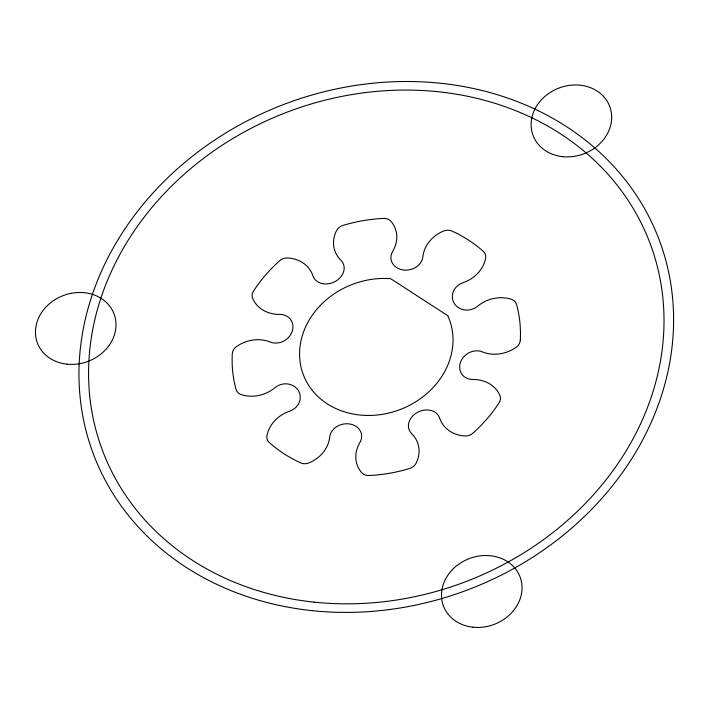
<?xml version="1.0" encoding="UTF-8"?>
<svg xmlns="http://www.w3.org/2000/svg" width="709" height="709" viewBox="0 0 709 709"><rect width="100%" height="100%" fill="white"/><g stroke="black" fill="none" stroke-linecap="round" stroke-linejoin="round"><path stroke-width="1.06" d="M447.787 315.7L390.686 278.708A78.061 66.983 -21 0 0 299.561 353.818A78.061 66.983 -21 0 0 390.375 412.656A78.061 66.983 -21 0 0 447.787 315.7M311.96 610.635A302.486 259.547 -21 0 0 659.84 241.636A302.486 259.547 -21 0 0 157.07 188.585A302.486 259.547 -21 0 0 311.96 610.635M314.034 602.127A292.728 251.181 -21 0 0 650.694 245.039A292.728 251.181 -21 0 0 164.142 193.699A292.728 251.181 -21 0 0 314.034 602.127M520.282 340.302A146.683 125.856 -21 0 0 516.56 304.533A9.758 8.375 -21 0 0 511.286 299.269A32.197 27.633 -21 0 0 477.618 306.226A14.632 12.558 -21 0 1 463.518 309.727A17.131 14.694 -21 0 1 452.794 293.109A14.632 12.558 -21 0 1 462.942 282.749A32.197 27.633 -21 0 0 485.621 258.253A9.758 8.375 -21 0 0 483.281 251.349A146.683 125.856 -21 0 0 451.899 231.019A9.758 8.375 -21 0 0 443.595 231.028A32.197 27.633 -21 0 0 422.883 256.809A14.632 12.558 -21 0 1 414.668 267.975A17.131 14.694 -21 0 1 393.087 264.244A14.632 12.558 -21 0 1 392.742 251.234A32.197 27.633 -21 0 0 390.934 221.297A9.758 8.375 -21 0 0 383.604 218.407A146.683 125.856 -21 0 0 342.952 225.427A9.758 8.375 -21 0 0 336.474 230.7A32.197 27.633 -21 0 0 340.861 260.194A14.632 12.558 -21 0 1 343.342 272.495A17.131 14.694 -21 0 1 323.534 283.822A14.632 12.558 -21 0 1 312.908 275.792A32.197 27.633 -21 0 0 287.668 257.943A9.758 8.375 -21 0 0 279.647 260.761A146.683 125.856 -21 0 0 253.53 291.018A9.758 8.375 -21 0 0 252.688 298.471A32.197 27.633 -21 0 0 279.585 314.406A14.632 12.558 -21 0 1 291.319 320.628A17.131 14.694 -21 0 1 284.894 340.391A14.632 12.558 -21 0 1 270.209 342.03A32.197 27.633 -21 0 0 236.319 346.736A9.758 8.375 -21 0 0 232.304 353.605A146.683 125.856 -21 0 0 236.026 389.374A9.758 8.375 -21 0 0 241.299 394.638A32.197 27.633 -21 0 0 274.959 387.681A14.632 12.558 -21 0 1 289.068 384.181A17.131 14.694 -21 0 1 299.792 400.798A14.632 12.558 -21 0 1 289.644 411.158A32.197 27.633 -21 0 0 266.965 435.654A9.758 8.375 -21 0 0 269.305 442.558A146.683 125.856 -21 0 0 300.687 462.888A9.758 8.375 -21 0 0 308.991 462.88A32.197 27.633 -21 0 0 329.694 437.099A14.632 12.558 -21 0 1 337.918 425.932A17.131 14.694 -21 0 1 359.498 429.663A14.632 12.558 -21 0 1 359.844 442.673A32.197 27.633 -21 0 0 361.652 472.611A9.758 8.375 -21 0 0 368.972 475.509A146.683 125.856 -21 0 0 409.634 468.489A9.758 8.375 -21 0 0 416.103 463.207A32.197 27.633 -21 0 0 411.725 433.713A14.632 12.558 -21 0 1 409.244 421.412A17.131 14.694 -21 0 1 429.042 410.086A14.632 12.558 -21 0 1 439.677 418.124A32.197 27.633 -21 0 0 464.918 435.964A9.758 8.375 -21 0 0 472.93 433.146A146.683 125.856 -21 0 0 499.047 402.898A9.758 8.375 -21 0 0 499.898 395.436A32.197 27.633 -21 0 0 473 379.501A14.632 12.558 -21 0 1 461.267 373.28A17.131 14.694 -21 0 1 467.692 353.525A14.632 12.558 -21 0 1 482.377 351.877A32.197 27.633 -21 0 0 516.267 347.171A9.758 8.375 -21 0 0 520.282 340.302M67.009 364.169A40.98 35.166 -21 0 0 114.14 314.176A40.98 35.166 -21 0 0 46.023 306.988A40.98 35.166 -21 0 0 67.009 364.169M473.045 627.208A40.98 35.166 -21 0 0 520.176 577.215A40.98 35.166 -21 0 0 452.058 570.027A40.98 35.166 -21 0 0 473.045 627.208M562.68 156.662A40.98 35.166 -21 0 0 609.811 106.669A40.98 35.166 -21 0 0 541.694 99.482A40.98 35.166 -21 0 0 562.68 156.662"/></g></svg>
